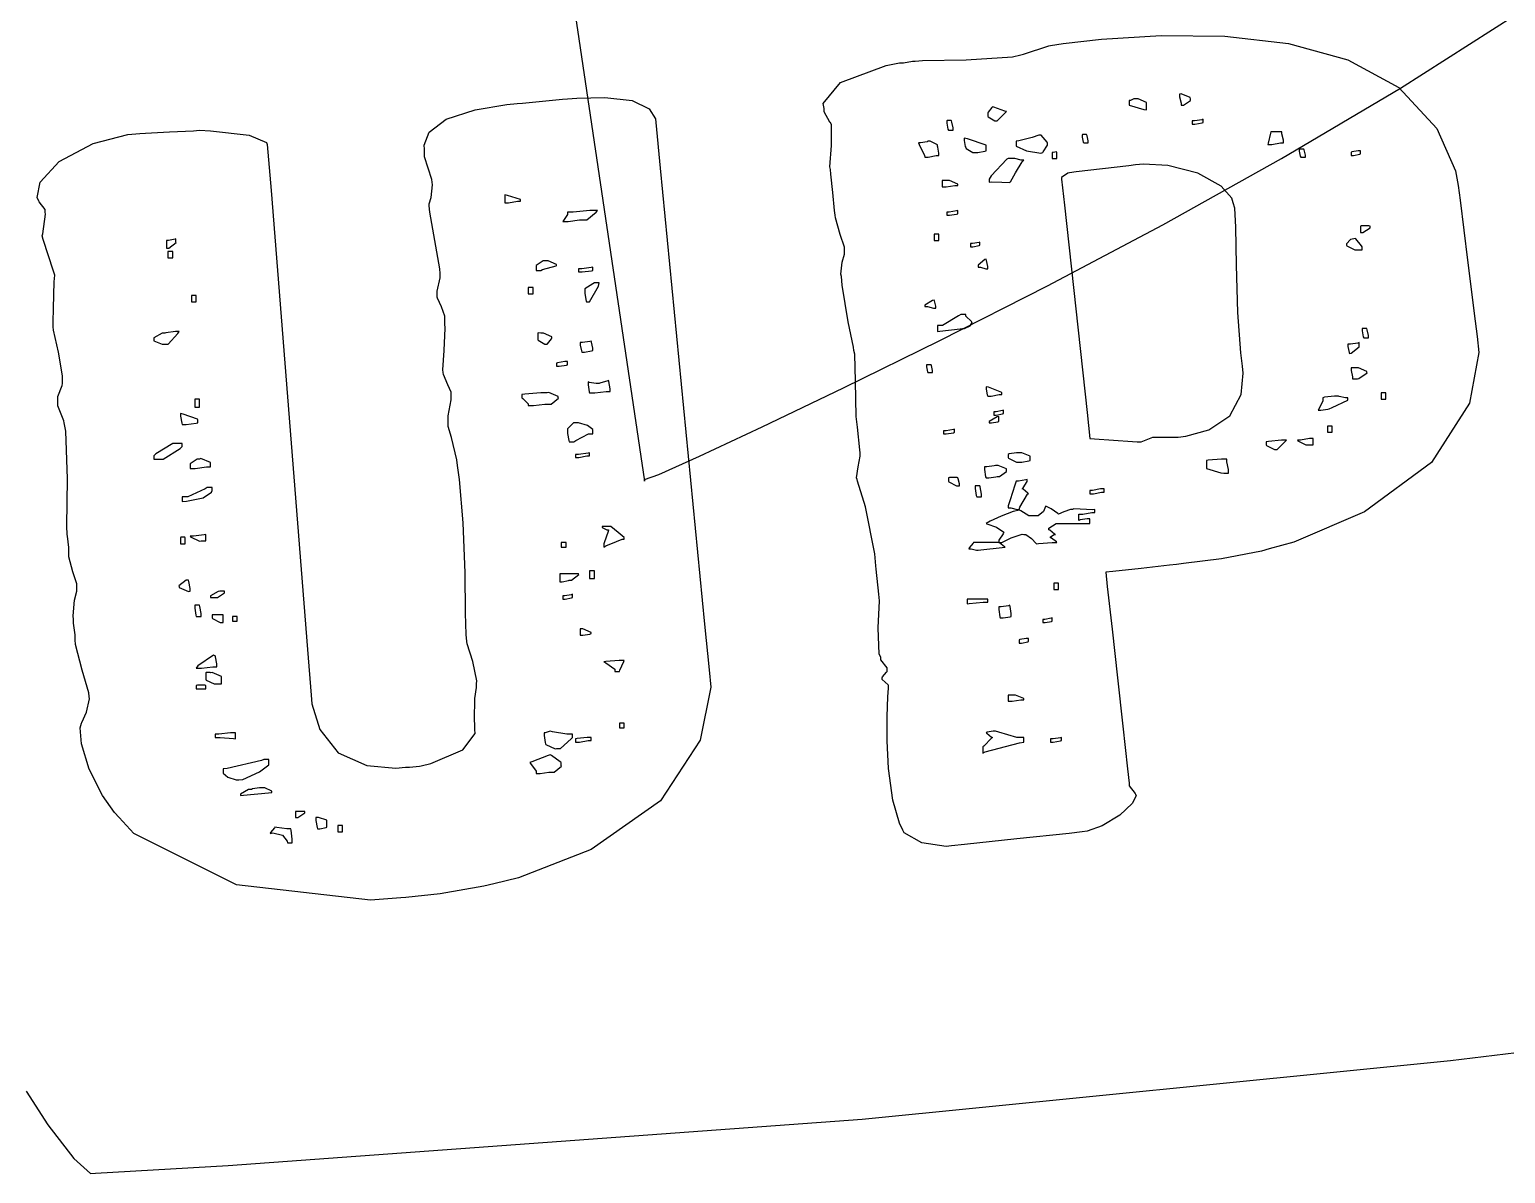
# Model space of a CAD drawing. Extents: x 71 to 283, y 22 to 328.
# Drawn here: x 220.87 to 253.97, y 22.75 to 48.41 of the extents above; entities that cross this region are included whole.
import ezdxf

# ---------------------------------------------------------------- set-up
doc = ezdxf.new("R2010")
doc.units = 0
doc.header["$MEASUREMENT"] = 0

msp = doc.modelspace()

# ---------------------------------------------------------------- linework, layer by layer
at = {"color": 44}
msp.add_lwpolyline([(230.223, 68.1923), (234.667, 38.2764), (234.667, 38.3134), (234.987, 38.4253), (235.894, 38.8387), (237.301, 39.4945), (239.127, 40.3655), (241.289, 41.4281), (243.701, 42.6572), (246.282, 44.027), (248.945, 45.514), (251.612, 47.0916), (254.194, 48.7355)], dxfattribs=at)
at = {"color": 7}
for points in [[(240.382, 47.661), (240.47, 47.661), (240.669, 47.6952), (240.735, 47.6952), (240.894, 47.7132), (241.878, 47.727), (242.914, 47.7933), (243.1, 47.8374), (243.16, 47.855), (243.733, 48.0399), (243.769, 48.048), (244.053, 48.0893), (244.913, 48.1859), (246.248, 48.2727), (247.676, 48.2589), (249.104, 48.0935), (250.436, 47.7255), (251.577, 47.1068), (252.432, 46.185), (252.849, 45.2381), (252.906, 44.909), (252.95, 44.5742), (253.118, 43.229), (253.286, 41.8663), (253.33, 41.5216), (253.373, 41.1579), (253.162, 40.0237), (252.311, 38.6913), (250.804, 37.5832), (249.22, 36.908), (248.672, 36.7591), (248.496, 36.7069), (247.604, 36.5305), (246.75, 36.4243), (246.592, 36.4063), (246.432, 36.3897), (245.798, 36.3181), (245.163, 36.2479), (245.004, 36.2299), (245.039, 35.9117), (245.146, 34.9567), (245.269, 33.8667), (245.39, 32.778), (245.497, 31.823), (245.533, 31.5033), (245.533, 31.4427), (245.664, 31.2663), (245.674, 31.2567), (245.688, 31.2153), (245.601, 31.0458), (245.325, 30.7799), (244.924, 30.5415), (244.589, 30.423), (244.475, 30.4092), (244.183, 30.3747), (243.01, 30.2507), (241.837, 30.128), (241.547, 30.0922), (241.431, 30.0839), (240.88, 30.1639), (240.488, 30.3844), (240.454, 30.445), (240.378, 30.6035), (240.235, 31.1188), (240.132, 31.8299), (240.101, 32.4501), (240.101, 32.7463), (240.101, 32.8442), (240.101, 32.993), (240.117, 33.4395), (240.135, 33.6283), (240.135, 33.6903), (240.126, 33.7082), (239.995, 33.8281), (239.995, 33.8667), (240.003, 33.8846), (240.091, 33.9907), (240.101, 34.0072), (240.101, 34.0872), (239.959, 34.2663), (239.959, 34.3256), (239.923, 34.3972), (239.901, 34.9829), (239.933, 35.5879), (239.925, 35.6665), (239.915, 35.7367), (239.861, 36.3015), (239.853, 36.3721), (239.827, 36.6462), (239.615, 37.6989), (239.438, 38.2778), (239.43, 38.3124), (239.42, 38.348), (239.452, 38.5988), (239.5, 38.8345), (239.5, 38.9117), (239.491, 38.9738), (239.438, 39.485), (239.43, 39.5471), (239.412, 39.7235), (239.394, 40.5211), (239.376, 41.1261), (239.36, 41.2048), (239.35, 41.2764), (239.23, 41.8497), (239.094, 42.6695), (239.077, 42.8625), (239.068, 42.9161), (239.099, 43.1849), (239.147, 43.367), (239.147, 43.4276), (239.147, 43.5225), (239.054, 43.8065), (238.945, 44.1773), (238.937, 44.2376), (238.927, 44.3438), (238.883, 44.7506), (238.839, 45.157), (238.831, 45.2617), (238.821, 45.3238), (238.857, 45.8047), (238.857, 46.2675), (238.831, 46.3201), (238.821, 46.3296), (238.69, 46.561), (238.69, 46.6369), (238.672, 46.7431), (239.059, 47.2158), (240.082, 47.5989), (240.382, 47.661)], [(224.683, 46.1437), (224.93, 46.1352), (225.8, 46.0375), (226.191, 45.8692), (226.201, 45.8251), (226.289, 44.7947), (227.109, 34.5019), (227.189, 33.478), (227.205, 33.2824), (227.38, 32.705), (227.797, 32.1786), (228.439, 31.8975), (229.091, 31.8396), (229.306, 31.8561), (229.394, 31.8561), (229.622, 31.8823), (229.658, 31.8905), (229.869, 31.9443), (230.589, 32.2447), (230.866, 32.614), (230.857, 32.7022), (230.857, 32.7298), (230.857, 32.789), (230.857, 32.8083), (230.848, 32.9241), (230.861, 33.3995), (230.893, 33.6448), (230.893, 33.7261), (230.901, 33.7964), (230.813, 34.2291), (230.689, 34.6259), (230.681, 34.6783), (230.663, 34.8354), (230.652, 35.3109), (230.641, 36.2176), (230.597, 37.3422), (230.513, 38.3096), (230.47, 38.6292), (230.452, 38.7533), (230.336, 39.2508), (230.258, 39.4988), (230.258, 39.5813), (230.258, 39.7411), (230.328, 40.0981), (230.328, 40.2167), (230.328, 40.2717), (230.252, 40.4372), (230.16, 40.6658), (230.152, 40.7099), (230.142, 40.7719), (230.17, 41.2048), (230.196, 41.7079), (230.188, 41.8042), (230.188, 41.8317), (230.188, 41.891), (230.188, 41.9104), (230.188, 41.9791), (230.112, 42.1845), (230.019, 42.3774), (230.011, 42.4035), (230.011, 42.5358), (230.081, 42.8336), (230.081, 42.9327), (230.072, 43.0389), (229.851, 44.3096), (229.835, 44.45), (229.835, 44.4969), (229.883, 44.6359), (229.913, 44.9185), (229.905, 44.9792), (229.895, 45.0413), (229.729, 45.551), (229.729, 45.7207), (229.723, 45.8142), (229.835, 46.0996), (230.214, 46.3917), (230.87, 46.6037), (231.574, 46.7212), (231.811, 46.7431), (231.925, 46.7526), (232.374, 46.7967), (232.824, 46.8408), (232.94, 46.8492), (233.148, 46.8672), (233.777, 46.881), (234.389, 46.8104), (234.769, 46.6259), (234.909, 46.3984), (234.914, 46.3201), (235.011, 45.2974), (236.008, 35.0669), (236.115, 34.0431), (236.15, 33.6572), (235.913, 32.4652), (235.02, 31.1023), (233.464, 30.0109), (231.841, 29.3756), (231.282, 29.2447), (231.061, 29.1924), (230.081, 29.0215), (229.314, 28.9374), (229.199, 28.9278), (228.52, 28.8754), (225.513, 29.2199), (223.211, 30.3747), (222.885, 30.7275), (222.778, 30.8419), (222.509, 31.2277), (222.21, 31.812), (222.037, 32.3853), (222.008, 32.7381), (222.038, 32.8442), (222.046, 32.8621), (222.152, 33.0908), (222.222, 33.3912), (222.214, 33.4436), (222.204, 33.5235), (222.056, 34.0389), (221.905, 34.6081), (221.897, 34.7128), (221.897, 34.8286), (221.861, 35.0862), (221.861, 35.1717), (221.852, 35.2516), (221.883, 35.6045), (221.933, 35.8098), (221.933, 35.8771), (221.933, 35.9696), (221.845, 36.2437), (221.757, 36.5788), (221.757, 36.6889), (221.757, 36.7866), (221.729, 37.0431), (221.721, 37.0776), (221.711, 37.2636), (221.725, 38.33), (221.685, 39.3968), (221.651, 39.5813), (221.641, 39.6254), (221.508, 39.9644), (221.508, 40.0763), (221.508, 40.174), (221.605, 40.4192), (221.615, 40.4633), (221.615, 40.6396), (221.521, 41.1649), (221.412, 41.6638), (221.404, 41.734), (221.404, 41.8401), (221.408, 42.1569), (221.429, 42.7482), (221.438, 42.8985), (221.411, 42.9867), (221.182, 43.6922), (221.156, 43.7804), (221.174, 43.8245), (221.236, 44.2655), (221.228, 44.3096), (221.228, 44.3713), (221.094, 44.5396), (221.085, 44.5562), (221.044, 44.6387), (221.116, 44.982), (221.539, 45.4477), (222.301, 45.8459), (223.08, 46.0498), (223.344, 46.0735), (223.477, 46.083), (224.014, 46.1091), (224.551, 46.1352), (224.683, 46.1437)], [(242.465, 46.6729), (242.455, 46.6563), (242.366, 46.5487), (242.358, 46.5307), (242.358, 46.5145), (242.358, 46.4742), (242.358, 46.4605), (242.366, 46.4439), (242.52, 46.3543), (242.571, 46.3543), (242.587, 46.3723), (242.763, 46.5501), (242.781, 46.5667), (242.746, 46.5762), (242.499, 46.6644), (242.465, 46.6729)], [(245.533, 46.8133), (245.533, 46.7967), (245.533, 46.7568), (245.533, 46.7431), (245.533, 46.7085), (245.86, 46.6122), (245.922, 46.6027), (245.922, 46.6383), (245.922, 46.7169), (245.922, 46.7431), (245.922, 46.7706), (245.736, 46.8492), (245.674, 46.8492), (245.638, 46.8492), (245.559, 46.8133), (245.533, 46.8133)], [(246.662, 46.9554), (246.662, 46.8933), (246.698, 46.754), (246.698, 46.7071), (246.75, 46.7071), (246.908, 46.8147), (246.908, 46.8492), (246.899, 46.8768), (246.696, 46.965), (246.662, 46.9554)], [(241.44, 46.3543), (241.44, 46.3021), (241.467, 46.1712), (241.476, 46.1437), (241.502, 46.1437), (241.562, 46.1437), (241.583, 46.1437), (241.583, 46.1973), (241.555, 46.3282), (241.547, 46.3543), (241.537, 46.3642), (241.449, 46.3642), (241.44, 46.3543)], [(246.944, 46.3543), (246.944, 46.3381), (246.944, 46.2979), (246.944, 46.2841), (247.005, 46.2841), (247.164, 46.3116), (247.191, 46.3201), (247.191, 46.3381), (247.191, 46.3779), (247.191, 46.3903), (247.164, 46.3822), (246.998, 46.3543), (246.944, 46.3543)], [(242.994, 45.8971), (242.994, 45.8791), (242.994, 45.8392), (242.994, 45.8251), (242.994, 45.7909), (243.227, 45.6847), (243.549, 45.6325), (243.593, 45.6487), (243.601, 45.6586), (243.699, 45.8114), (243.699, 45.8611), (243.689, 45.8791), (243.557, 46.0375), (243.557, 46.0375), (243.506, 46.0375), (243.355, 45.9811), (243.054, 45.9066), (242.994, 45.8971)], [(244.475, 46.0375), (244.475, 45.9934), (244.501, 45.8791), (244.511, 45.8611), (244.537, 45.8611), (244.595, 45.8611), (244.615, 45.8611), (244.615, 45.9052), (244.589, 46.0209), (244.581, 46.0375), (244.571, 46.047), (244.483, 46.047), (244.475, 46.0375)], [(248.708, 46.1077), (248.699, 46.0816), (248.646, 45.853), (248.638, 45.8251), (248.726, 45.8251), (248.925, 45.8611), (248.991, 45.8611), (248.991, 45.9232), (248.955, 46.0622), (248.955, 46.1077), (248.893, 46.1077), (248.754, 46.1077), (248.708, 46.1077)], [(240.807, 45.8611), (240.823, 45.8265), (240.938, 45.5799), (240.947, 45.5443), (241.026, 45.5443), (241.204, 45.5785), (241.264, 45.5785), (241.264, 45.6325), (241.238, 45.7648), (241.23, 45.7909), (241.23, 45.8184), (241.07, 45.8971), (241.017, 45.8971), (240.999, 45.8886), (240.855, 45.8611), (240.807, 45.8611)], [(241.829, 45.9673), (241.829, 45.9147), (241.855, 45.7824), (241.865, 45.7549), (241.873, 45.7383), (242.025, 45.6487), (242.076, 45.6487), (242.136, 45.6487), (242.296, 45.6766), (242.322, 45.6847), (242.322, 45.7027), (242.322, 45.7426), (242.322, 45.7549), (242.322, 45.8089), (241.908, 45.9507), (241.829, 45.9673)], [(249.344, 45.7207), (249.344, 45.6766), (249.368, 45.562), (249.378, 45.5443), (249.404, 45.5443), (249.464, 45.5443), (249.484, 45.5443), (249.484, 45.5884), (249.458, 45.7027), (249.45, 45.7207), (249.422, 45.7207), (249.363, 45.7207), (249.344, 45.7207)], [(250.508, 45.6487), (250.508, 45.6325), (250.508, 45.5923), (250.508, 45.5785), (250.56, 45.5785), (250.701, 45.6061), (250.719, 45.6145), (250.719, 45.6325), (250.719, 45.6724), (250.719, 45.6847), (250.665, 45.6847), (250.524, 45.6586), (250.508, 45.6487)], [(242.394, 45.0494), (242.394, 45.0328), (242.394, 44.9929), (242.394, 44.9792), (242.438, 44.9887), (242.675, 44.9792), (242.842, 44.9711), (242.852, 44.9792), (242.87, 44.9887), (242.984, 45.1873), (243.134, 45.4381), (243.17, 45.4723), (243.108, 45.4723), (242.969, 45.5083), (242.923, 45.5083), (242.896, 45.5083), (242.836, 45.5083), (242.817, 45.5083), (242.79, 45.5002), (242.438, 45.121), (242.394, 45.0494)], [(243.805, 45.6487), (243.805, 45.6487), (243.805, 45.5443), (243.805, 45.5083), (243.832, 45.5083), (243.889, 45.5083), (243.91, 45.5083), (243.91, 45.5083), (243.91, 45.6145), (243.91, 45.6487), (243.9, 45.6586), (243.829, 45.6487), (243.805, 45.6487)], [(244.016, 45.0494), (244.077, 44.468), (244.333, 42.1404), (244.589, 39.8117), (244.651, 39.2285), (244.756, 39.2204), (245.181, 39.1943), (245.604, 39.1679), (245.71, 39.1583), (245.798, 39.1583), (246.027, 39.2479), (246.063, 39.2645), (246.203, 39.2645), (246.521, 39.2645), (246.628, 39.2645), (246.801, 39.2825), (247.314, 39.4243), (247.787, 39.7411), (248.04, 40.2181), (248.09, 40.6975), (248.073, 40.852), (248.035, 41.1522), (247.97, 42.0564), (247.941, 43.1228), (247.924, 43.973), (247.897, 44.3978), (247.862, 44.5202), (247.835, 44.6236), (247.594, 44.891), (247.071, 45.1817), (246.397, 45.3542), (245.852, 45.387), (245.674, 45.3679), (245.524, 45.3499), (244.933, 45.2797), (244.341, 45.2092), (244.192, 45.1915), (244.157, 45.1831), (244.016, 45.0839), (244.016, 45.0494)], [(241.336, 45.0151), (241.336, 44.9806), (241.336, 44.9005), (241.336, 44.873), (241.424, 44.873), (241.622, 44.909), (241.689, 44.909), (241.689, 44.9365), (241.502, 45.0151), (241.44, 45.0151), (241.414, 45.0151), (241.355, 45.0151), (241.336, 45.0151)], [(231.528, 44.6966), (231.528, 44.6525), (231.528, 44.5534), (231.528, 44.5202), (231.617, 44.5202), (231.815, 44.5562), (231.881, 44.5562), (231.881, 44.5918), (231.589, 44.68), (231.528, 44.6966)], [(232.94, 44.3096), (232.94, 44.257), (232.85, 44.1247), (232.833, 44.0972), (232.948, 44.0972), (233.206, 44.1332), (233.292, 44.1332), (233.371, 44.1332), (233.582, 44.3096), (233.609, 44.3438), (233.441, 44.3438), (233.065, 44.3096), (232.94, 44.3096)], [(241.44, 44.3096), (241.44, 44.2916), (241.44, 44.2517), (241.44, 44.2376), (241.502, 44.2376), (241.661, 44.2655), (241.689, 44.2736), (241.689, 44.2916), (241.689, 44.3315), (241.689, 44.3438), (241.661, 44.3357), (241.496, 44.3096), (241.44, 44.3096)], [(223.944, 43.6742), (223.944, 43.6301), (223.944, 43.531), (223.944, 43.4979), (223.996, 43.4979), (224.16, 43.6273), (224.154, 43.6383), (224.154, 43.6563), (224.154, 43.6961), (224.154, 43.7085), (224.137, 43.7003), (223.992, 43.6742), (223.944, 43.6742)], [(241.16, 43.8146), (241.16, 43.8146), (241.16, 43.7099), (241.16, 43.6742), (241.186, 43.6742), (241.244, 43.6742), (241.264, 43.6742), (241.264, 43.7099), (241.264, 43.7885), (241.264, 43.8146), (241.238, 43.8146), (241.179, 43.8146), (241.16, 43.8146)], [(250.402, 43.5681), (250.41, 43.5515), (250.588, 43.4619), (250.649, 43.4619), (250.675, 43.4619), (250.734, 43.4619), (250.755, 43.4619), (250.755, 43.4799), (250.755, 43.5197), (250.755, 43.5321), (250.737, 43.5501), (250.613, 43.7085), (250.613, 43.7085), (250.609, 43.7169), (250.494, 43.6922), (250.402, 43.5998), (250.402, 43.5681)], [(250.719, 43.991), (250.719, 43.991), (250.719, 43.8863), (250.719, 43.8506), (250.771, 43.8506), (250.931, 43.9568), (250.931, 43.991), (250.904, 44.0009), (250.735, 44.0009), (250.719, 43.991)], [(223.978, 43.4276), (223.978, 43.3931), (223.978, 43.313), (223.978, 43.2855), (224.004, 43.2855), (224.064, 43.2855), (224.084, 43.2855), (224.084, 43.2855), (224.084, 43.3931), (224.084, 43.4276), (224.057, 43.4276), (223.997, 43.4276), (223.978, 43.4276)], [(241.97, 43.604), (241.97, 43.586), (241.97, 43.5462), (241.97, 43.5321), (242.022, 43.5321), (242.164, 43.5599), (242.182, 43.5681), (242.182, 43.586), (242.182, 43.6259), (242.182, 43.6383), (242.164, 43.6301), (242.018, 43.604), (241.97, 43.604)], [(232.234, 43.0749), (232.234, 43.0569), (232.234, 43.017), (232.234, 43.0029), (232.26, 43.0029), (232.319, 43.0029), (232.34, 43.0029), (232.374, 43.0209), (232.683, 43.101), (232.693, 43.1091), (232.693, 43.1366), (232.507, 43.2153), (232.445, 43.2153), (232.391, 43.2153), (232.234, 43.1105), (232.234, 43.0749)], [(233.186, 43.0389), (233.186, 43.0223), (233.186, 42.9824), (233.186, 42.9687), (233.265, 42.9687), (233.477, 42.9948), (233.503, 43.0029), (233.503, 43.0209), (233.503, 43.0622), (233.503, 43.0749), (233.467, 43.0664), (233.256, 43.0389), (233.186, 43.0389)], [(242.146, 43.0749), (242.199, 43.0749), (242.318, 43.0389), (242.358, 43.0389), (242.358, 43.0925), (242.331, 43.2248), (242.322, 43.2513), (242.296, 43.2428), (242.146, 43.1176), (242.146, 43.0749)], [(233.327, 42.5457), (233.327, 42.4836), (233.353, 42.3153), (233.363, 42.2974), (233.433, 42.2974), (233.635, 42.6515), (233.645, 42.7221), (233.618, 42.7221), (233.558, 42.7221), (233.539, 42.7221), (233.503, 42.7041), (233.327, 42.5856), (233.327, 42.5457)], [(224.507, 42.4395), (224.507, 42.4049), (224.507, 42.3252), (224.507, 42.2974), (224.534, 42.2974), (224.593, 42.2974), (224.613, 42.2974), (224.613, 42.2974), (224.613, 42.4049), (224.613, 42.4395), (224.586, 42.4395), (224.526, 42.4395), (224.507, 42.4395)], [(232.058, 42.6159), (232.058, 42.5813), (232.058, 42.5016), (232.058, 42.4737), (232.084, 42.4737), (232.143, 42.4737), (232.164, 42.4737), (232.164, 42.4737), (232.164, 42.5813), (232.164, 42.6159), (232.136, 42.6159), (232.077, 42.6159), (232.058, 42.6159)], [(240.947, 42.1929), (241.008, 42.1929), (241.147, 42.1569), (241.194, 42.1569), (241.194, 42.201), (241.168, 42.3168), (241.16, 42.3333), (241.124, 42.3252), (240.947, 42.2257), (240.947, 42.1929)], [(241.23, 41.7682), (241.23, 41.7682), (241.23, 41.6638), (241.23, 41.6278), (241.282, 41.6373), (241.74, 41.6899), (241.793, 41.698), (241.836, 41.698), (241.966, 41.7558), (242.011, 41.8345), (242.006, 41.8401), (241.996, 41.8578), (241.865, 41.9777), (241.865, 42.0165), (241.837, 42.0165), (241.778, 42.0165), (241.759, 42.0165), (241.705, 41.982), (241.348, 41.7682), (241.23, 41.7682)], [(223.661, 41.4514), (223.661, 41.4253), (223.846, 41.3452), (223.908, 41.3452), (223.986, 41.3452), (224.198, 41.5837), (224.226, 41.6278), (224.146, 41.6278), (223.934, 41.6017), (223.908, 41.5918), (223.846, 41.5918), (223.661, 41.4874), (223.661, 41.4514)], [(232.268, 41.5918), (232.268, 41.5918), (232.268, 41.4874), (232.268, 41.4514), (232.277, 41.4348), (232.429, 41.3452), (232.481, 41.3452), (232.489, 41.3551), (232.577, 41.4694), (232.587, 41.4874), (232.587, 41.5135), (232.4, 41.5918), (232.34, 41.5918), (232.34, 41.5918), (232.277, 41.6017), (232.268, 41.5918)], [(233.222, 41.3812), (233.222, 41.3286), (233.247, 41.1963), (233.256, 41.1688), (233.317, 41.1688), (233.477, 41.1963), (233.503, 41.2048), (233.503, 41.2584), (233.477, 41.3893), (233.469, 41.4154), (233.441, 41.4073), (233.276, 41.3812), (233.222, 41.3812)], [(250.436, 41.3452), (250.436, 41.293), (250.463, 41.1607), (250.472, 41.1346), (250.507, 41.1441), (250.691, 41.2873), (250.685, 41.311), (250.685, 41.3286), (250.685, 41.3688), (250.685, 41.3812), (250.657, 41.3727), (250.492, 41.3452), (250.436, 41.3452)], [(250.755, 41.698), (250.755, 41.6458), (250.779, 41.5135), (250.789, 41.4874), (250.815, 41.4874), (250.875, 41.4874), (250.895, 41.4874), (250.895, 41.541), (250.869, 41.6719), (250.861, 41.698), (250.833, 41.698), (250.774, 41.698), (250.755, 41.698)], [(232.693, 40.9222), (232.693, 40.9056), (232.693, 40.8658), (232.693, 40.852), (232.753, 40.852), (232.912, 40.8781), (232.94, 40.8862), (232.94, 40.9042), (232.94, 40.9455), (232.94, 40.9582), (232.877, 40.9582), (232.709, 40.9317), (232.693, 40.9222)], [(240.983, 40.8862), (240.983, 40.8421), (241.008, 40.7278), (241.017, 40.7099), (241.044, 40.7099), (241.103, 40.7099), (241.124, 40.7099), (241.124, 40.7539), (241.096, 40.87), (241.088, 40.8862), (241.062, 40.8862), (241.002, 40.8862), (240.983, 40.8862)], [(250.508, 40.816), (250.508, 40.7554), (250.542, 40.6164), (250.542, 40.5694), (250.569, 40.5694), (250.628, 40.5694), (250.649, 40.5694), (250.683, 40.579), (250.865, 40.7017), (250.861, 40.7099), (250.861, 40.7377), (250.675, 40.816), (250.613, 40.816), (250.587, 40.816), (250.527, 40.816), (250.508, 40.816)], [(233.398, 40.4992), (233.398, 40.4386), (233.423, 40.2788), (233.433, 40.2526), (233.547, 40.2526), (233.805, 40.2869), (233.892, 40.2869), (233.892, 40.349), (233.864, 40.5074), (233.856, 40.5335), (233.838, 40.5253), (233.662, 40.4731), (233.645, 40.4633), (233.583, 40.4633), (233.425, 40.4908), (233.398, 40.4992)], [(242.322, 40.3931), (242.322, 40.3408), (242.349, 40.2086), (242.358, 40.1807), (242.437, 40.1807), (242.615, 40.2167), (242.675, 40.2167), (242.675, 40.2608), (242.375, 40.3849), (242.322, 40.3931)], [(224.579, 40.1105), (224.579, 40.0664), (224.579, 39.9673), (224.579, 39.9341), (224.605, 39.9341), (224.663, 39.9341), (224.683, 39.9341), (224.683, 39.9782), (224.683, 40.0773), (224.683, 40.1105), (224.657, 40.1105), (224.598, 40.1105), (224.579, 40.1105)], [(231.915, 40.2167), (231.915, 40.2001), (231.915, 40.1602), (231.915, 40.1465), (231.933, 40.1299), (232.058, 40.0099), (232.058, 39.9701), (232.172, 39.9701), (232.429, 40.0043), (232.517, 40.0043), (232.569, 40.0043), (232.733, 40.1355), (232.727, 40.1465), (232.727, 40.174), (232.515, 40.2622), (232.481, 40.2526), (232.339, 40.2526), (231.977, 40.2262), (231.915, 40.2167)], [(249.873, 40.1465), (249.873, 40.0763), (249.783, 39.8914), (249.767, 39.8639), (249.827, 39.8639), (249.986, 39.8914), (250.013, 39.8999), (250.083, 39.926), (250.436, 40.0914), (250.436, 40.1465), (250.383, 40.1465), (250.242, 40.1726), (250.226, 40.1807), (250.137, 40.1807), (249.907, 40.156), (249.873, 40.1465)], [(251.178, 40.2526), (251.178, 40.2181), (251.178, 40.138), (251.178, 40.1105), (251.204, 40.1105), (251.263, 40.1105), (251.284, 40.1105), (251.284, 40.1105), (251.284, 40.2181), (251.284, 40.2526), (251.256, 40.2526), (251.197, 40.2526), (251.178, 40.2526)], [(224.26, 39.7937), (224.26, 39.733), (224.287, 39.5732), (224.296, 39.5471), (224.385, 39.5471), (224.613, 39.5732), (224.649, 39.5813), (224.649, 39.5993), (224.649, 39.6392), (224.649, 39.6515), (224.639, 39.6614), (224.321, 39.7771), (224.26, 39.7937)], [(242.394, 39.5813), (242.447, 39.5813), (242.587, 39.6088), (242.605, 39.6173), (242.605, 39.6448), (242.605, 39.7041), (242.605, 39.7235), (242.569, 39.715), (242.394, 39.6159), (242.394, 39.5813)], [(242.499, 39.8279), (242.499, 39.8117), (242.499, 39.7715), (242.499, 39.7577), (242.551, 39.7577), (242.693, 39.7852), (242.711, 39.7937), (242.711, 39.8117), (242.711, 39.8515), (242.711, 39.8639), (242.693, 39.8558), (242.547, 39.8279), (242.499, 39.8279)], [(232.94, 39.4049), (232.94, 39.3442), (232.964, 39.1859), (232.974, 39.1583), (233, 39.1583), (233.059, 39.1583), (233.08, 39.1583), (233.124, 39.1859), (233.408, 39.3347), (233.503, 39.3347), (233.503, 39.3527), (233.503, 39.3926), (233.503, 39.4049), (233.503, 39.4339), (233.387, 39.5206), (233.183, 39.5813), (233.116, 39.5813), (233.072, 39.5813), (232.94, 39.449), (232.94, 39.4049)], [(241.37, 39.4049), (241.37, 39.3883), (241.37, 39.3485), (241.37, 39.3347), (241.431, 39.3347), (241.591, 39.3622), (241.617, 39.3707), (241.617, 39.3883), (241.617, 39.4286), (241.617, 39.4409), (241.591, 39.4324), (241.425, 39.4049), (241.37, 39.4049)], [(249.979, 39.5111), (249.979, 39.4765), (249.979, 39.3982), (249.979, 39.3707), (250.005, 39.3707), (250.063, 39.3707), (250.083, 39.3707), (250.083, 39.4063), (250.083, 39.485), (250.083, 39.5111), (250.057, 39.5111), (249.998, 39.5111), (249.979, 39.5111)], [(223.661, 38.8415), (223.661, 38.8235), (223.661, 38.7837), (223.661, 38.7696), (223.713, 38.7696), (223.833, 38.7696), (223.873, 38.7696), (223.873, 38.7696), (224.252, 39.008), (224.296, 39.0521), (224.296, 39.0701), (224.296, 39.11), (224.296, 39.1224), (224.242, 39.1224), (224.123, 39.1224), (224.084, 39.1224), (224.084, 39.1224), (223.705, 38.8856), (223.661, 38.8415)], [(248.602, 39.1583), (248.602, 39.1418), (248.602, 39.1019), (248.602, 39.0881), (248.611, 39.0715), (248.788, 38.9819), (248.849, 38.9819), (248.867, 38.9999), (249.043, 39.1763), (249.061, 39.1943), (248.945, 39.1943), (248.655, 39.1679), (248.602, 39.1583)], [(249.308, 39.1943), (249.316, 39.1763), (249.494, 39.0881), (249.554, 39.0881), (249.581, 39.0881), (249.64, 39.0881), (249.66, 39.0881), (249.66, 39.1238), (249.66, 39.2024), (249.66, 39.2285), (249.572, 39.2285), (249.374, 39.1943), (249.308, 39.1943)], [(224.473, 38.6292), (224.473, 38.6126), (224.473, 38.5727), (224.473, 38.559), (224.587, 38.559), (224.845, 38.5932), (224.932, 38.5932), (224.932, 38.6112), (224.932, 38.6525), (224.932, 38.6651), (224.932, 38.6913), (224.718, 38.7795), (224.683, 38.7696), (224.63, 38.7696), (224.473, 38.6651), (224.473, 38.6292)], [(233.116, 38.8758), (233.116, 38.8592), (233.116, 38.8193), (233.116, 38.8056), (233.194, 38.8056), (233.372, 38.8415), (233.433, 38.8415), (233.433, 38.8592), (233.433, 38.8994), (233.433, 38.9117), (233.397, 38.9033), (233.186, 38.8758), (233.116, 38.8758)], [(242.817, 38.8758), (242.817, 38.8592), (242.817, 38.8193), (242.817, 38.8056), (242.825, 38.789), (243.003, 38.6994), (243.064, 38.6994), (243.125, 38.6994), (243.283, 38.7269), (243.31, 38.7354), (243.31, 38.7533), (243.31, 38.7932), (243.31, 38.8056), (243.31, 38.8331), (243.125, 38.9117), (243.064, 38.9117), (243.002, 38.9117), (242.843, 38.8856), (242.817, 38.8758)], [(247.261, 38.7354), (247.261, 38.7008), (247.261, 38.6211), (247.261, 38.5932), (247.261, 38.559), (247.588, 38.4623), (247.65, 38.4528), (247.676, 38.4528), (247.735, 38.4528), (247.756, 38.4528), (247.756, 38.5329), (247.72, 38.7103), (247.72, 38.7696), (247.604, 38.7696), (247.305, 38.7449), (247.261, 38.7354)], [(242.288, 38.5932), (242.288, 38.5329), (242.313, 38.3741), (242.322, 38.3466), (242.384, 38.3466), (242.543, 38.3741), (242.571, 38.3826), (242.623, 38.3826), (242.781, 38.4888), (242.781, 38.523), (242.781, 38.5505), (242.595, 38.6292), (242.535, 38.6292), (242.507, 38.6211), (242.342, 38.5932), (242.288, 38.5932)], [(224.296, 37.9236), (224.296, 37.8975), (224.296, 37.8382), (224.296, 37.8174), (224.393, 37.8273), (224.764, 37.9017), (224.957, 38.0298), (224.966, 38.064), (224.966, 38.082), (224.966, 38.1233), (224.966, 38.136), (224.939, 38.136), (224.879, 38.136), (224.86, 38.136), (224.816, 38.1014), (224.426, 37.9236), (224.296, 37.9236)], [(241.476, 38.3466), (241.476, 38.33), (241.476, 38.2901), (241.476, 38.2764), (241.485, 38.2598), (241.662, 38.1702), (241.723, 38.1702), (241.723, 38.2143), (241.697, 38.33), (241.689, 38.3466), (241.671, 38.3565), (241.502, 38.3565), (241.476, 38.3466)], [(242.076, 38.1702), (242.076, 38.1095), (242.102, 37.9511), (242.112, 37.9236), (242.138, 37.9236), (242.197, 37.9236), (242.218, 37.9236), (242.218, 37.9857), (242.19, 38.1441), (242.182, 38.1702), (242.154, 38.1702), (242.095, 38.1702), (242.076, 38.1702)], [(242.994, 38.2764), (242.966, 38.1882), (242.866, 37.8576), (242.817, 37.7225), (242.817, 37.677), (242.878, 37.677), (243.017, 37.641), (243.064, 37.641), (243.08, 37.695), (243.248, 37.9857), (243.276, 37.9938), (243.258, 38.0037), (243.151, 38.0919), (243.134, 38.1), (243.151, 38.1275), (243.24, 38.2669), (243.24, 38.3124), (243.213, 38.3039), (243.047, 38.2764), (242.994, 38.2764)], [(244.651, 38.064), (244.651, 38.0478), (244.651, 38.0076), (244.651, 37.9938), (244.73, 37.9938), (244.908, 38.0298), (244.968, 38.0298), (244.968, 38.0478), (244.968, 38.0877), (244.968, 38.1), (244.888, 38.1), (244.711, 38.064), (244.651, 38.064)], [(243.663, 37.7112), (243.654, 37.7031), (243.611, 37.5941), (243.491, 37.5006), (243.453, 37.5006), (243.425, 37.5006), (243.366, 37.5006), (243.346, 37.5006), (243.284, 37.5006), (243.1, 37.6068), (243.1, 37.6068), (243.072, 37.6245), (242.927, 37.5931), (242.657, 37.4922), (242.413, 37.3793), (242.322, 37.3242), (242.322, 37.3242), (242.34, 37.3158), (242.557, 37.2456), (242.717, 37.1313), (242.711, 37.1119), (242.702, 37.0953), (242.605, 36.9506), (242.605, 36.9013), (242.463, 36.9013), (242.146, 36.9013), (242.042, 36.9013), (242.032, 36.8833), (241.943, 36.7771), (241.935, 36.7591), (241.988, 36.7591), (242.106, 36.7249), (242.146, 36.7249), (242.208, 36.7344), (242.685, 36.7866), (242.747, 36.7951), (242.737, 36.8046), (242.621, 36.8928), (242.605, 36.9013), (242.675, 36.9013), (242.888, 37.0032), (243.134, 37.0872), (243.17, 37.0776), (243.211, 37.0776), (243.337, 36.9852), (243.443, 36.8748), (243.453, 36.8653), (243.497, 36.8748), (243.806, 36.9013), (243.91, 36.9013), (243.9, 36.9108), (243.786, 36.9976), (243.769, 37.0057), (243.769, 37.0237), (243.848, 37.0776), (243.876, 37.0776), (243.858, 37.0872), (243.751, 37.174), (243.733, 37.1821), (243.733, 37.2181), (243.892, 37.3242), (243.946, 37.3242), (244.122, 37.3242), (244.519, 37.3242), (244.651, 37.3242), (244.651, 37.3518), (244.651, 37.411), (244.651, 37.4304), (244.589, 37.4304), (244.431, 37.404), (244.405, 37.3944), (244.405, 37.3944), (244.405, 37.5006), (244.405, 37.5349), (244.493, 37.5349), (244.691, 37.5708), (244.758, 37.5708), (244.758, 37.5888), (244.758, 37.6287), (244.758, 37.641), (244.713, 37.6329), (244.289, 37.6509), (244.263, 37.641), (244.213, 37.641), (244.064, 37.5888), (243.946, 37.5349), (243.946, 37.5349), (243.928, 37.5528), (243.778, 37.6509), (243.663, 37.7112), (243.663, 37.7112)], [(224.473, 37.0417), (224.481, 37.0251), (224.683, 36.9274), (224.719, 36.9355), (224.746, 36.9355), (224.805, 36.9355), (224.826, 36.9355), (224.826, 36.9355), (224.826, 37.0431), (224.826, 37.0776), (224.79, 37.0692), (224.551, 37.0417), (224.473, 37.0417)], [(233.715, 37.254), (233.715, 37.236), (233.82, 37.1821), (233.856, 37.1821), (233.846, 37.1479), (233.759, 36.8928), (233.751, 36.8653), (233.751, 36.8487), (233.751, 36.8088), (233.751, 36.7951), (233.795, 36.8226), (234.032, 36.9231), (234.164, 36.9715), (234.208, 36.9715), (234.208, 37.0099), (234.071, 37.1256), (233.91, 37.254), (233.856, 37.254), (233.82, 37.254), (233.741, 37.254), (233.715, 37.254)], [(224.26, 37.0057), (224.26, 37.0057), (224.26, 36.9013), (224.26, 36.8653), (224.287, 36.8653), (224.346, 36.8653), (224.367, 36.8653), (224.367, 36.8653), (224.367, 36.9715), (224.367, 37.0057), (224.357, 37.0156), (224.269, 37.0156), (224.26, 37.0057)], [(232.797, 36.9013), (232.797, 36.8748), (232.797, 36.8155), (232.797, 36.7951), (232.824, 36.7951), (232.883, 36.7951), (232.904, 36.7951), (232.904, 36.8226), (232.904, 36.8819), (232.904, 36.9013), (232.876, 36.9013), (232.817, 36.9013), (232.797, 36.9013)], [(232.763, 36.1957), (232.763, 36.1516), (232.763, 36.0521), (232.763, 36.0193), (232.815, 36.0193), (232.956, 36.0454), (232.974, 36.0535), (233.026, 36.0535), (233.192, 36.183), (233.186, 36.1957), (233.08, 36.1957), (232.841, 36.1957), (232.763, 36.1957)], [(233.433, 36.2659), (233.433, 36.2218), (233.433, 36.1227), (233.433, 36.0895), (233.459, 36.0895), (233.518, 36.0895), (233.539, 36.0895), (233.539, 36.1336), (233.539, 36.2327), (233.539, 36.2659), (233.511, 36.2659), (233.452, 36.2659), (233.433, 36.2659)], [(224.226, 35.9131), (224.226, 35.887), (224.437, 35.7988), (224.473, 35.8069), (224.473, 35.869), (224.445, 36.0274), (224.437, 36.0535), (224.383, 36.0535), (224.219, 35.9255), (224.226, 35.9131)], [(224.932, 35.6665), (224.958, 35.6665), (225.016, 35.6665), (225.036, 35.6665), (225.089, 35.6665), (225.249, 35.7724), (225.249, 35.8069), (225.221, 35.8069), (225.162, 35.8069), (225.142, 35.8069), (225.107, 35.7988), (224.932, 35.6993), (224.932, 35.6665)], [(243.84, 35.9833), (243.84, 35.9488), (243.84, 35.8704), (243.84, 35.8429), (243.866, 35.8429), (243.925, 35.8429), (243.946, 35.8429), (243.946, 35.8786), (243.946, 35.9572), (243.946, 35.9833), (243.918, 35.9833), (243.859, 35.9833), (243.84, 35.9833)], [(224.579, 35.4901), (224.579, 35.4281), (224.604, 35.2695), (224.613, 35.2419), (224.639, 35.2419), (224.699, 35.2419), (224.719, 35.2419), (224.719, 35.3039), (224.692, 35.4637), (224.683, 35.4901), (224.657, 35.4901), (224.598, 35.4901), (224.579, 35.4901)], [(232.833, 35.7008), (232.833, 35.6842), (232.833, 35.6443), (232.833, 35.6306), (232.886, 35.6306), (233.028, 35.6581), (233.046, 35.6665), (233.046, 35.6842), (233.046, 35.7244), (233.046, 35.7367), (233.018, 35.7283), (232.879, 35.7008), (232.833, 35.7008)], [(241.899, 35.6306), (241.899, 35.6045), (241.899, 35.5452), (241.899, 35.5244), (241.943, 35.5342), (242.254, 35.5604), (242.358, 35.5604), (242.358, 35.5783), (242.358, 35.6182), (242.358, 35.6306), (242.243, 35.6306), (241.985, 35.6306), (241.899, 35.6306)], [(242.605, 35.4542), (242.605, 35.3935), (242.631, 35.2351), (242.641, 35.2075), (242.702, 35.2075), (242.86, 35.2337), (242.888, 35.2419), (242.888, 35.3039), (242.86, 35.4637), (242.852, 35.4901), (242.825, 35.4817), (242.66, 35.4542), (242.605, 35.4542)], [(224.966, 35.2778), (224.966, 35.2612), (224.966, 35.2213), (224.966, 35.2075), (224.975, 35.191), (225.152, 35.1014), (225.213, 35.1014), (225.213, 35.1455), (225.213, 35.2447), (225.213, 35.2778), (225.151, 35.2778), (225.012, 35.2778), (224.966, 35.2778)], [(225.425, 35.2419), (225.425, 35.2158), (225.425, 35.1579), (225.425, 35.1372), (225.451, 35.1372), (225.51, 35.1372), (225.531, 35.1372), (225.531, 35.1634), (225.531, 35.2227), (225.531, 35.2419), (225.504, 35.2419), (225.444, 35.2419), (225.425, 35.2419)], [(243.593, 35.1717), (243.593, 35.1551), (243.593, 35.1152), (243.593, 35.1014), (243.645, 35.1014), (243.787, 35.1289), (243.805, 35.1372), (243.805, 35.1551), (243.805, 35.1951), (243.805, 35.2075), (243.778, 35.1992), (243.639, 35.1717), (243.593, 35.1717)], [(233.222, 34.9608), (233.222, 34.9264), (233.222, 34.8464), (233.222, 34.8189), (233.282, 34.8189), (233.441, 34.8464), (233.469, 34.8547), (233.469, 34.8823), (233.282, 34.9608), (233.222, 34.9608)], [(243.064, 34.7128), (243.064, 34.6963), (243.064, 34.6563), (243.064, 34.6425), (243.116, 34.6425), (243.258, 34.67), (243.276, 34.6783), (243.276, 34.6963), (243.276, 34.7362), (243.276, 34.7486), (243.222, 34.7486), (243.08, 34.7224), (243.064, 34.7128)], [(224.613, 34.0789), (224.728, 34.0789), (224.985, 34.1133), (225.072, 34.1133), (225.072, 34.1753), (225.045, 34.3338), (225.036, 34.36), (225.001, 34.3697), (224.648, 34.1326), (224.613, 34.0789)], [(233.751, 34.2194), (233.795, 34.2029), (233.998, 34.0568), (233.998, 34.0072), (234.024, 34.0072), (234.083, 34.0072), (234.104, 34.0072), (234.112, 34.0348), (234.199, 34.2291), (234.208, 34.2553), (234.094, 34.2553), (233.795, 34.2291), (233.751, 34.2194)], [(224.826, 33.9728), (224.826, 33.9383), (224.826, 33.8584), (224.826, 33.8308), (224.834, 33.8143), (225.012, 33.7261), (225.072, 33.7261), (225.098, 33.7261), (225.158, 33.7261), (225.178, 33.7261), (225.178, 33.7619), (225.178, 33.8405), (225.178, 33.8667), (225.178, 33.8942), (224.966, 33.9824), (224.932, 33.9728), (224.922, 33.9824), (224.834, 33.9824), (224.826, 33.9728)], [(224.613, 33.6903), (224.613, 33.6737), (224.613, 33.6338), (224.613, 33.62), (224.666, 33.62), (224.786, 33.62), (224.826, 33.62), (224.826, 33.6379), (224.826, 33.6779), (224.826, 33.6903), (224.808, 33.6999), (224.639, 33.6999), (224.613, 33.6903)], [(242.817, 33.478), (242.817, 33.478), (242.817, 33.3733), (242.817, 33.3375), (242.906, 33.3375), (243.104, 33.3733), (243.17, 33.3733), (243.17, 33.3995), (242.984, 33.478), (242.923, 33.478), (242.896, 33.478), (242.836, 33.478), (242.817, 33.478)], [(234.104, 32.8442), (234.104, 32.818), (234.104, 32.7587), (234.104, 32.7381), (234.13, 32.7381), (234.188, 32.7381), (234.208, 32.7381), (234.208, 32.7656), (234.208, 32.8249), (234.208, 32.8442), (234.182, 32.8442), (234.123, 32.8442), (234.104, 32.8442)], [(225.036, 32.5961), (225.036, 32.5796), (225.036, 32.5396), (225.036, 32.5258), (225.151, 32.5258), (225.451, 32.501), (225.495, 32.4914), (225.495, 32.5272), (225.495, 32.6058), (225.495, 32.6319), (225.379, 32.6319), (225.122, 32.5961), (225.036, 32.5961)], [(232.41, 32.6319), (232.41, 32.5713), (232.435, 32.4128), (232.445, 32.3853), (232.453, 32.3687), (232.657, 32.2709), (232.693, 32.2792), (232.781, 32.2792), (233.018, 32.4914), (233.046, 32.5258), (233.046, 32.5438), (233.046, 32.5837), (233.046, 32.5961), (232.922, 32.5961), (232.603, 32.6499), (232.551, 32.6678), (232.523, 32.6595), (232.438, 32.6319), (232.41, 32.6319)], [(233.116, 32.4914), (233.116, 32.4735), (233.116, 32.4335), (233.116, 32.4197), (233.204, 32.4197), (233.402, 32.4556), (233.469, 32.4556), (233.469, 32.4735), (233.469, 32.5134), (233.469, 32.5258), (233.381, 32.5258), (233.15, 32.501), (233.116, 32.4914)], [(242.322, 32.6319), (242.34, 32.6237), (242.447, 32.5355), (242.465, 32.5258), (242.447, 32.5093), (242.269, 32.3329), (242.252, 32.315), (242.252, 32.2805), (242.252, 32.2006), (242.252, 32.1731), (242.305, 32.2006), (243.072, 32.4032), (243.17, 32.4197), (243.17, 32.4473), (243.17, 32.5065), (243.17, 32.5258), (243.01, 32.5258), (242.605, 32.6416), (242.535, 32.6678), (242.481, 32.6678), (242.349, 32.6416), (242.322, 32.6319)], [(243.769, 32.4914), (243.769, 32.4735), (243.769, 32.4335), (243.769, 32.4197), (243.83, 32.4197), (243.989, 32.4473), (244.016, 32.4556), (244.016, 32.4735), (244.016, 32.5134), (244.016, 32.5258), (243.989, 32.5176), (243.823, 32.4914), (243.769, 32.4914)], [(232.092, 31.9622), (232.11, 31.9443), (232.234, 31.772), (232.234, 31.7142), (232.322, 31.7142), (232.52, 31.75), (232.587, 31.75), (232.639, 31.75), (232.803, 31.8795), (232.797, 31.8905), (232.797, 31.9085), (232.797, 31.9498), (232.797, 31.9622), (232.771, 31.9801), (232.577, 32.1207), (232.551, 32.1386), (232.507, 32.1207), (232.136, 31.9801), (232.092, 31.9622)], [(225.213, 31.8203), (225.213, 31.8037), (225.213, 31.7638), (225.213, 31.75), (225.213, 31.7224), (225.323, 31.6356), (225.505, 31.5736), (225.565, 31.5736), (225.654, 31.5832), (226.033, 31.7555), (226.237, 31.9112), (226.237, 31.9622), (226.237, 31.9801), (226.237, 32.0201), (226.237, 32.0325), (226.209, 32.0325), (226.15, 32.0325), (226.131, 32.0325), (226.077, 32.0063), (225.309, 31.8299), (225.213, 31.8203)], [(225.601, 31.2208), (225.672, 31.2305), (226.235, 31.2829), (226.307, 31.2911), (226.307, 31.3187), (226.147, 31.3972), (226.095, 31.3972), (226.033, 31.3972), (225.874, 31.371), (225.848, 31.3614), (225.786, 31.3614), (225.601, 31.2567), (225.601, 31.2208)], [(226.836, 30.8681), (226.836, 30.8336), (226.836, 30.7551), (226.836, 30.7275), (226.888, 30.7275), (227.048, 30.8336), (227.048, 30.8681), (226.995, 30.8681), (226.875, 30.8681), (226.836, 30.8681)], [(226.377, 30.5153), (226.368, 30.4987), (226.279, 30.3926), (226.271, 30.3747), (226.333, 30.3844), (226.544, 30.3348), (226.65, 30.1983), (226.66, 30.1625), (226.686, 30.1625), (226.745, 30.1625), (226.766, 30.1625), (226.766, 30.2424), (226.738, 30.445), (226.73, 30.4794), (226.642, 30.4794), (226.421, 30.507), (226.377, 30.5153)], [(227.295, 30.7275), (227.295, 30.6655), (227.32, 30.507), (227.329, 30.4794), (227.382, 30.4794), (227.524, 30.507), (227.542, 30.5153), (227.542, 30.5153), (227.542, 30.6214), (227.542, 30.6558), (227.542, 30.6737), (227.356, 30.7275), (227.295, 30.7275)], [(227.788, 30.5511), (227.788, 30.5167), (227.788, 30.4367), (227.788, 30.4092), (227.814, 30.4092), (227.874, 30.4092), (227.894, 30.4092), (227.894, 30.4092), (227.894, 30.5167), (227.894, 30.5511), (227.867, 30.5511), (227.808, 30.5511), (227.788, 30.5511)]]:
    msp.add_lwpolyline(points, close=True, dxfattribs=at)
at = {"color": 32}
msp.add_lwpolyline([(220.798, 24.5952), (221.288, 23.8345), (221.871, 23.0808), (222.24, 22.7459), (222.356, 22.7542), (225.327, 22.9223), (239.544, 23.9668), (252.738, 25.2773), (255.199, 25.5764)], dxfattribs=at)

doc.saveas('drawing.dxf')
